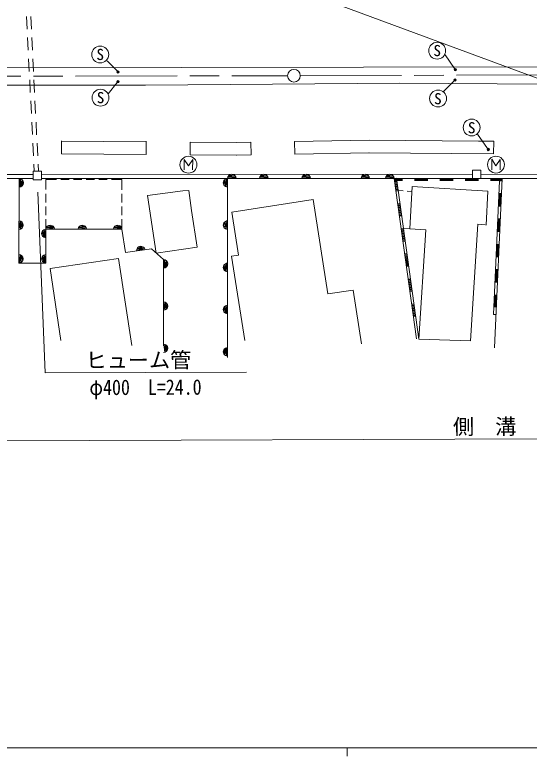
# Model space of a CAD drawing. Units: millimetres, scale not verified. Extents: x 40000 to 680000, y 20000 to 380000.
# Drawn here: x 128650 to 189522, y 204000 to 291759 of the extents above; entities that cross this region are included whole.
import ezdxf
from ezdxf.enums import TextEntityAlignment as Align

# ---------------------------------------------------------------- set-up
doc = ezdxf.new("R2010")
doc.units = ezdxf.units.MM
doc.header["$LTSCALE"] = 1000
doc.linetypes.add('CHAIN', pattern=[18.5, 12, -1.5, 3.5, -1.5])
for name, color, linetype, lineweight in [('M-BGD', 7, 'Continuous', 13), ('M-BGD-EXST', 7, 'Continuous', 13), ('M-BMK', 2, 'CHAIN', 13), ('M-BMK-SRVR', 3, 'Continuous', 13), ('M-STR-HTXT', 7, 'Continuous', 13), ('M-STR-STRC', 7, 'Continuous', 13), ('M-STR-STRD', 7, 'Continuous', 13), ('M-TTL-BAND', 7, 'Continuous', 13)]:
    doc.layers.add(name, color=color, linetype=linetype, lineweight=lineweight)
doc.styles.add('ＭＳ ゴシック', font='')
doc.styles.get('ＭＳ ゴシック').set_extended_font_data('MS Gothic')

msp = doc.modelspace()

# ---------------------------------------------------------------- linework, layer by layer
at = {"layer": 'M-BGD'}
for p, q in [((130033, 291556), (130108, 290058)), ((130533, 291555), (130608, 290057)), ((130158, 289059), (130232, 287561)), ((130658, 289058), (130733, 287560)), ((130282, 286563), (130357, 285064)), ((130783, 286561), (130858, 285063)), ((130407, 284066), (130481, 282568)), ((130907, 284064), (130982, 282566)), ((130531, 281569), (130606, 280071)), ((131032, 281567), (131107, 280069)), ((130656, 279072), (130731, 277574)), ((131157, 279070), (131232, 277572)), ((130780, 276575), (130855, 275077)), ((131281, 276573), (131356, 275075)), ((134163, 276838), (134158, 275316)), ((134163, 276818), (144186, 276736)), ((144186, 276816), (144181, 275234)), ((149413, 276690), (149398, 275188)), ((149413, 276690), (154890, 276642)), ((154890, 276642), (156583, 276677)), ((156583, 276677), (156608, 275175)), ((161760, 276771), (170573, 276924)), ((161760, 276771), (161785, 275269)), ((170573, 276924), (183540, 276813)), ((183540, 276813), (185282, 276797)), ((185282, 276797), (185332, 276797)), ((185332, 276797), (185318, 275295)), ((134158, 275316), (144181, 275234)), ((149398, 275188), (154876, 275140)), ((154916, 275140), (156608, 275175)), ((161785, 275269), (170598, 275421)), ((170558, 275422), (185318, 275295)), ((130905, 274078), (130947, 273233)), ((131406, 274077), (131448, 273241)), ((149194, 273897), (149697, 274646)), ((149697, 274646), (149693, 273394)), ((130807, 273233), (131808, 273240)), ((130824, 272232), (130807, 273233)), ((131808, 273240), (131825, 272239)), ((182818, 273380), (182815, 272379)), ((183820, 273377), (182818, 273380)), ((183816, 272376), (183820, 273377)), ((130816, 272873), (62813, 272886)), ((130824, 272372), (111928, 272381)), ((129161, 272373), (129129, 262373)), ((129215, 272372), (129265, 271389)), ((129265, 271389), (129324, 272350)), ((129324, 272350), (129386, 271427)), ((129386, 271427), (129503, 272236)), ((129503, 272236), (129529, 271534)), ((131825, 272239), (130824, 272232)), ((182817, 272870), (131817, 272880)), ((132116, 272378), (131826, 272379)), ((144212, 272380), (132116, 272378)), ((132325, 271062), (132326, 272251)), ((132326, 272251), (133575, 272251)), ((134075, 272251), (135075, 272251)), ((135575, 272250), (136575, 272250)), ((137075, 272250), (138075, 272250)), ((138575, 272250), (139575, 272250)), ((140075, 272250), (141324, 272249)), ((141324, 271060), (141324, 272249)), ((264346, 272373), (144212, 272380)), ((153503, 272265), (153373, 271676)), ((153570, 271452), (153503, 272265)), ((153705, 272372), (153570, 271452)), ((153739, 271390), (153705, 272372)), ((153826, 272380), (153821, 251181)), ((163626, 272379), (153826, 272380)), ((153838, 272417), (154820, 272511)), ((153870, 272567), (154743, 272663)), ((154820, 272511), (153870, 272567)), ((153942, 272686), (154535, 272836)), ((154743, 272663), (153942, 272686)), ((157627, 272417), (158610, 272511)), ((157660, 272566), (158533, 272663)), ((158610, 272511), (157660, 272566)), ((157732, 272685), (158325, 272836)), ((158533, 272663), (157732, 272685)), ((162635, 272417), (163618, 272511)), ((162667, 272567), (163540, 272663)), ((163618, 272511), (162667, 272567)), ((162739, 272686), (163333, 272836)), ((163540, 272663), (162739, 272686)), ((169626, 272379), (173530, 272378)), ((169636, 272417), (170619, 272511)), ((169669, 272567), (170542, 272662)), ((170619, 272511), (169669, 272567)), ((169741, 272686), (170334, 272836)), ((170542, 272662), (169741, 272686)), ((172539, 272417), (173522, 272510)), ((172572, 272566), (173445, 272662)), ((173522, 272510), (172572, 272566)), ((172644, 272685), (173237, 272836)), ((173445, 272662), (172644, 272685)), ((173530, 272378), (173827, 272421)), ((173530, 272378), (176178, 253390)), ((173541, 272279), (173838, 272321)), ((173551, 272179), (173849, 272222)), ((173572, 272081), (173870, 272123)), ((173573, 272378), (173582, 272098)), ((173673, 272378), (173682, 272097)), ((173773, 272377), (173782, 272097)), ((173827, 272421), (176482, 253373)), ((173873, 272377), (173882, 272097)), ((173973, 272377), (173982, 272096)), ((174073, 272376), (174082, 272096)), ((174173, 272376), (174182, 272096)), ((174273, 272376), (174283, 272095)), ((174374, 272376), (174383, 272095)), ((174474, 272375), (174483, 272095)), ((175976, 272370), (175985, 272100)), ((176076, 272370), (176085, 272100)), ((176176, 272370), (176185, 272099)), ((176276, 272370), (176285, 272099)), ((176376, 272369), (176385, 272099)), ((176476, 272379), (176486, 272099)), ((176577, 272379), (176586, 272098)), ((176677, 272378), (176686, 272098)), ((176777, 272378), (176786, 272098)), ((176877, 272378), (176886, 272097)), ((176977, 272377), (176986, 272097)), ((177077, 272377), (177086, 272097)), ((177177, 272377), (177187, 272096)), ((177278, 272376), (177287, 272096)), ((177378, 272376), (177387, 272096)), ((177478, 272376), (177487, 272095)), ((178980, 272371), (178989, 272091)), ((179080, 272371), (179089, 272100)), ((179180, 272370), (179189, 272100)), ((179280, 272370), (179289, 272100)), ((179380, 272370), (179390, 272099)), ((179481, 272369), (179490, 272099)), ((179581, 272369), (179590, 272099)), ((179681, 272379), (179690, 272098)), ((179781, 272379), (179790, 272098)), ((179881, 272378), (179890, 272098)), ((179981, 272378), (179990, 272098)), ((180081, 272378), (180091, 272097)), ((180182, 272377), (180191, 272097)), ((180282, 272377), (180291, 272097)), ((180382, 272377), (180391, 272096)), ((180482, 272376), (180491, 272096)), ((181984, 272372), (181993, 272091)), ((182084, 272371), (182093, 272091)), ((182184, 272371), (182193, 272091)), ((182284, 272371), (182294, 272100)), ((182384, 272370), (182384, 272100)), ((182485, 272370), (182494, 272100)), ((182585, 272370), (182584, 272099)), ((182685, 272369), (182684, 272099)), ((182785, 272369), (182784, 272099)), ((182815, 272379), (183816, 272376)), ((182885, 272379), (182884, 272098)), ((182985, 272379), (182984, 272098)), ((183085, 272378), (183085, 272098)), ((183186, 272378), (183185, 272098)), ((183286, 272378), (183285, 272097)), ((183386, 272377), (183385, 272097)), ((183486, 272377), (183485, 272097)), ((214971, 272869), (183818, 272877)), ((184988, 272372), (184987, 272092)), ((185088, 272372), (185087, 272092)), ((185188, 272372), (185187, 272091)), ((185288, 272371), (185288, 272091)), ((186009, 272109), (185318, 256279)), ((185389, 272371), (185388, 272091)), ((186330, 272378), (185436, 252344)), ((185489, 272371), (185488, 272090)), ((185589, 272370), (185588, 272100)), ((185689, 272370), (185688, 272100)), ((185789, 272370), (185788, 272099)), ((185889, 272369), (185888, 272099)), ((185989, 272369), (185989, 272099)), ((186309, 272098), (186009, 272109)), ((186090, 272369), (186089, 272098)), ((186190, 272378), (186189, 272098)), ((186290, 272378), (186289, 272098)), ((129529, 271534), (129648, 271983)), ((173583, 271981), (173880, 272024)), ((173594, 271882), (173891, 271924)), ((173614, 271783), (173912, 271825)), ((173625, 271684), (173923, 271726)), ((173636, 271584), (173933, 271626)), ((173647, 271485), (173944, 271527)), ((173667, 271386), (173965, 271428)), ((173678, 271287), (173976, 271329)), ((173689, 271187), (173986, 271229)), ((175682, 271420), (175399, 266428)), ((184633, 270871), (175682, 271420)), ((132325, 269562), (132325, 270562)), ((141324, 269560), (141324, 270560)), ((144356, 270367), (148514, 270935)), ((144356, 270367), (145386, 263544)), ((149235, 270972), (148514, 270935)), ((149578, 268598), (149235, 270972)), ((173710, 271089), (174007, 271131)), ((173720, 270989), (174018, 271031)), ((173731, 270889), (174029, 270932)), ((174591, 270924), (174030, 270958)), ((175651, 270859), (175090, 270894)), ((184633, 270871), (184450, 266876)), ((186234, 270396), (185933, 270407)), ((186233, 270295), (185933, 270306)), ((186244, 270596), (185944, 270607)), ((186244, 270496), (185944, 270507)), ((154325, 268379), (163976, 269879)), ((163976, 269879), (165711, 258713)), ((173942, 269401), (174240, 269444)), ((186201, 269494), (185900, 269505)), ((186201, 269595), (185901, 269606)), ((186212, 269795), (185911, 269806)), ((186211, 269695), (185911, 269706)), ((186212, 269895), (185912, 269906)), ((186223, 270095), (185922, 270106)), ((186222, 269995), (185922, 270006)), ((186233, 270195), (185933, 270206)), ((132325, 268062), (132325, 269062)), ((141324, 268060), (141324, 269060)), ((149578, 268598), (150225, 264240)), ((173953, 269302), (174250, 269344)), ((173974, 269203), (174271, 269246)), ((173984, 269104), (174282, 269146)), ((173995, 269004), (174293, 269046)), ((174016, 268906), (174313, 268948)), ((174026, 268806), (174324, 268848)), ((174037, 268707), (174335, 268749)), ((174048, 268607), (174346, 268649)), ((174069, 268509), (174366, 268551)), ((186179, 269094), (185879, 269105)), ((186180, 269194), (185889, 269205)), ((186190, 269394), (185890, 269405)), ((186190, 269294), (185890, 269305)), ((154325, 268379), (155113, 263306)), ((174079, 268409), (174377, 268451)), ((174090, 268310), (174388, 268352)), ((174111, 268211), (174409, 268253)), ((174122, 268111), (174419, 268154)), ((174132, 268012), (174430, 268054)), ((174153, 267913), (174451, 267956)), ((129176, 267365), (129229, 266513)), ((129229, 266513), (129316, 267342)), ((129316, 267342), (129338, 266410)), ((129338, 266410), (129405, 267290)), ((129405, 267290), (129490, 266507)), ((129490, 266507), (129572, 267127)), ((132324, 266372), (132325, 267562)), ((133183, 266717), (132563, 266800)), ((136994, 266715), (136375, 266797)), ((141181, 266716), (140562, 266798)), ((141323, 266370), (141323, 267560)), ((153352, 266709), (153540, 267207)), ((153617, 266424), (153531, 267277)), ((153531, 267277), (153592, 266705)), ((153540, 267207), (153557, 267046)), ((153723, 267364), (153617, 266424)), ((153767, 266382), (153723, 267364)), ((183439, 266960), (182575, 253154)), ((183439, 266960), (184300, 266897)), ((186083, 266991), (185782, 267002)), ((186082, 266891), (185782, 266912)), ((186082, 266791), (185782, 266812)), ((186093, 267192), (185793, 267203)), ((186093, 267092), (185793, 267103)), ((186104, 267292), (185803, 267303)), ((186104, 267392), (185804, 267403)), ((186115, 267592), (185814, 267603)), ((186114, 267492), (185814, 267503)), ((131979, 266229), (131897, 265610)), ((132064, 265446), (131979, 266229)), ((132131, 266326), (132064, 265446)), ((132153, 265394), (132131, 266326)), ((132239, 266224), (132153, 265394)), ((132293, 265371), (132239, 266224)), ((132324, 266372), (141324, 266370)), ((132324, 266372), (132324, 262372)), ((132325, 266404), (133177, 266457)), ((132348, 266544), (133280, 266565)), ((133177, 266457), (132348, 266544)), ((132400, 266633), (133183, 266717)), ((133280, 266565), (132400, 266633)), ((136137, 266401), (136989, 266454)), ((136160, 266541), (137091, 266562)), ((136989, 266454), (136160, 266541)), ((136211, 266630), (136994, 266715)), ((137091, 266562), (136211, 266630)), ((140324, 266403), (141176, 266456)), ((140346, 266542), (141278, 266564)), ((141176, 266456), (140346, 266542)), ((140398, 266631), (141181, 266716)), ((141278, 266564), (140398, 266631)), ((141324, 266370), (141742, 263605)), ((153592, 266705), (153352, 266709)), ((174354, 266424), (174652, 266467)), ((174375, 266326), (174673, 266368)), ((174386, 266226), (174683, 266269)), ((174396, 266127), (174694, 266169)), ((174407, 266027), (174705, 266069)), ((174428, 265929), (174726, 265971)), ((174653, 266483), (175399, 266428)), ((175399, 266428), (177291, 266290)), ((177291, 266290), (176482, 253373)), ((186050, 266090), (185749, 266111)), ((186050, 266190), (185750, 266211)), ((186061, 266391), (185760, 266412)), ((186060, 266291), (185760, 266312)), ((186061, 266491), (185761, 266512)), ((186072, 266691), (185771, 266712)), ((186071, 266591), (185771, 266612)), ((174439, 265829), (174736, 265871)), ((174449, 265730), (174747, 265772)), ((174470, 265631), (174768, 265673)), ((174481, 265532), (174778, 265574)), ((174492, 265432), (174789, 265474)), ((174512, 265334), (174810, 265376)), ((174523, 265234), (174821, 265276)), ((174534, 265134), (174831, 265177)), ((174555, 265036), (174852, 265078)), ((143102, 264064), (143865, 264259)), ((143865, 264259), (143240, 264253)), ((150225, 264240), (145386, 263544)), ((174565, 264936), (174863, 264979)), ((185964, 264188), (185663, 264209)), ((185964, 264288), (185664, 264309)), ((185975, 264488), (185674, 264509)), ((185974, 264388), (185674, 264409)), ((185985, 264588), (185685, 264609)), ((129166, 263359), (129256, 262375)), ((129256, 262375), (129315, 263326)), ((129315, 263326), (129408, 262452)), ((132131, 263327), (132063, 262447)), ((132152, 262396), (132131, 263327)), ((141742, 263605), (144805, 264045)), ((143061, 263827), (143897, 264001)), ((143063, 263969), (143983, 264122)), ((143897, 264001), (143063, 263969)), ((143983, 264122), (143102, 264064)), ((144805, 264045), (146261, 262790)), ((155113, 263306), (154311, 263182)), ((174776, 263448), (175074, 263491)), ((174787, 263349), (175085, 263391)), ((174798, 263249), (175095, 263292)), ((185921, 263297), (185620, 263308)), ((185932, 263497), (185631, 263508)), ((185931, 263397), (185631, 263408)), ((185942, 263597), (185641, 263608)), ((185942, 263798), (185642, 263808)), ((185942, 263697), (185642, 263708)), ((185953, 263898), (185652, 263909)), ((185953, 263998), (185653, 264009)), ((185963, 264098), (185663, 264109)), ((129408, 262452), (129434, 263253)), ((129434, 263253), (129583, 262659)), ((131978, 263230), (131896, 262611)), ((132063, 262447), (131978, 263230)), ((132239, 263225), (132152, 262396)), ((132292, 262373), (132239, 263225)), ((146261, 262790), (146259, 252575)), ((146309, 262789), (146364, 261807)), ((146364, 261807), (146419, 262767)), ((146419, 262767), (146485, 261845)), ((146485, 261845), (146598, 262654)), ((146598, 262654), (146626, 261953)), ((146626, 261953), (146744, 262402)), ((154311, 263182), (155861, 253203)), ((174809, 263150), (175106, 263192)), ((174829, 263051), (175127, 263093)), ((174840, 262952), (175138, 262994)), ((174851, 262852), (175148, 262894)), ((174870, 262764), (175169, 262796)), ((174881, 262664), (175180, 262696)), ((174892, 262565), (175191, 262597)), ((174913, 262466), (175211, 262498)), ((185921, 263197), (185620, 263208)), ((185910, 263097), (185620, 263108)), ((129129, 262373), (132324, 262372)), ((153516, 261478), (153366, 262072)), ((153539, 262279), (153516, 261478)), ((153635, 261406), (153539, 262279)), ((153691, 262357), (153635, 261406)), ((153785, 261374), (153691, 262357)), ((174923, 262366), (175222, 262399)), ((174934, 262267), (175233, 262299)), ((174955, 262168), (175254, 262201)), ((174966, 262069), (175264, 262101)), ((174976, 261969), (175275, 262002)), ((185845, 261595), (185545, 261606)), ((185813, 260694), (185512, 260705)), ((185813, 260894), (185513, 260905)), ((185813, 260794), (185513, 260805)), ((185824, 261094), (185523, 261105)), ((185824, 260994), (185523, 261005)), ((185834, 261294), (185534, 261305)), ((185834, 261194), (185534, 261205)), ((185845, 261395), (185544, 261406)), ((185845, 261495), (185545, 261506)), ((175187, 260481), (175485, 260524)), ((175198, 260382), (175496, 260424)), ((175209, 260282), (175507, 260324)), ((175230, 260184), (175527, 260226)), ((175240, 260084), (175538, 260126)), ((175251, 259985), (175549, 260027)), ((175272, 259886), (175569, 259928)), ((175283, 259787), (175580, 259829)), ((185781, 260093), (185480, 260104)), ((185792, 260393), (185491, 260404)), ((185791, 260293), (185491, 260304)), ((185791, 260193), (185491, 260204)), ((185802, 260594), (185502, 260605)), ((185802, 260493), (185502, 260504)), ((165711, 258713), (168675, 259174)), ((168675, 259174), (169663, 252816)), ((175293, 259687), (175591, 259729)), ((175314, 259589), (175612, 259631)), ((175325, 259489), (175622, 259531)), ((175336, 259389), (175633, 259432)), ((175356, 259291), (175654, 259333)), ((175367, 259191), (175665, 259234)), ((175378, 259092), (175675, 259134)), ((175389, 258992), (175686, 259034)), ((185695, 258191), (185394, 258202)), ((185694, 258091), (185394, 258101)), ((185705, 258391), (185405, 258402)), ((185705, 258291), (185405, 258302)), ((185716, 258591), (185415, 258602)), ((185716, 258491), (185415, 258502)), ((146289, 257782), (146346, 256930)), ((146346, 256930), (146429, 257760)), ((146429, 257760), (146454, 256828)), ((146454, 256828), (146518, 257708)), ((146518, 257708), (146606, 256926)), ((146606, 256926), (146686, 257545)), ((153477, 257223), (153396, 256603)), ((153564, 256440), (153477, 257223)), ((153628, 257320), (153564, 256440)), ((153653, 256389), (153628, 257320)), ((153737, 257218), (153653, 256389)), ((153793, 256366), (153737, 257218)), ((175600, 257504), (175897, 257547)), ((175610, 257405), (175908, 257447)), ((175631, 257306), (175929, 257348)), ((175642, 257207), (175939, 257249)), ((175653, 257107), (175950, 257149)), ((185651, 257189), (185351, 257200)), ((185662, 257290), (185361, 257300)), ((185662, 257390), (185362, 257401)), ((185673, 257590), (185372, 257601)), ((185672, 257490), (185372, 257501)), ((185673, 257690), (185373, 257701)), ((185684, 257890), (185383, 257901)), ((185683, 257790), (185383, 257801)), ((185694, 257990), (185394, 258001)), ((175673, 257009), (175971, 257051)), ((175684, 256909), (175982, 256951)), ((175695, 256810), (175992, 256852)), ((175716, 256711), (176013, 256753)), ((175726, 256612), (176024, 256654)), ((175737, 256512), (176035, 256554)), ((175758, 256413), (176055, 256456)), ((175768, 256314), (176066, 256356)), ((175779, 256214), (176077, 256257)), ((185318, 256279), (185618, 256268)), ((175790, 256115), (176088, 256157)), ((175811, 256016), (176108, 256059)), ((146299, 252775), (146393, 251792)), ((176482, 253383), (182575, 253154)), ((146393, 251792), (146449, 252742)), ((146449, 252742), (146545, 251869)), ((146545, 251869), (146568, 252670)), ((146568, 252670), (146718, 252077)), ((153454, 252196), (153337, 251747)), ((153483, 251494), (153454, 252196)), ((153596, 252303), (153483, 251494)), ((153661, 251381), (153596, 252303)), ((153717, 252341), (153661, 251381)), ((153771, 251359), (153717, 252341))]:
    msp.add_line(p, q, dxfattribs=at)
msp.add_lwpolyline([(134097, 253221), (132812, 261736), (140936, 262904), (142491, 252602)], dxfattribs=at)
for centre, start, end in [((129165, 271872), 269.79843, 89.79843), ((153827, 271879), 89.98926, 269.98926), ((154328, 272379), 0.02165, 180.02165), ((158117, 272379), 0.02165, 180.02165), ((163125, 272379), 359.96633, 179.96633), ((170126, 272379), 359.96633, 179.96633), ((173029, 272378), 359.96633, 179.96633), ((129146, 266865), 269.79843, 89.79843), ((132825, 266374), 359.77635, 179.77635), ((136637, 266371), 359.77635, 179.77635), ((140824, 266372), 359.77635, 179.77635), ((153825, 266871), 89.98926, 269.98926), ((132323, 265872), 89.78732, 269.78732), ((143560, 263868), 7.95896, 187.95896), ((129126, 262869), 269.79843, 89.79843), ((132322, 262873), 89.78732, 269.78732), ((146261, 262289), 270.00942, 90.00942), ((153823, 261864), 89.98926, 269.98926), ((146261, 257282), 270.00942, 90.00942), ((153821, 256867), 89.98926, 269.98926), ((146261, 252284), 270.00942, 90.00942), ((153819, 251859), 89.98926, 269.98926)]:
    msp.add_arc(centre, 501, start, end, dxfattribs=at)
at = {"layer": 'M-BGD-EXST'}
for p, q in [((148692, 273397), (148696, 274649)), ((148696, 274649), (149194, 273897)), ((185091, 273403), (185095, 274655)), ((185095, 274655), (185594, 273902)), ((185594, 273902), (186097, 274652)), ((186097, 274652), (186093, 273400))]:
    msp.add_line(p, q, dxfattribs=at)
for centre in [(149194, 274017), (185594, 274023)]:
    msp.add_circle(centre, 1001, dxfattribs=at)
at = {"layer": 'M-BMK'}
for p, q in [((61848, 284375), (160923, 284544)), ((162425, 284550), (261982, 284858))]:
    msp.add_line(p, q, dxfattribs=at)
at = {"layer": 'M-BMK-SRVR'}
msp.add_circle((161674, 284552), 751, dxfattribs=at)
at = {"layer": 'M-STR-HTXT'}
for p, q in [((131390, 270778), (132244, 249366)), ((132244, 249366), (156067, 249462)), ((61261, 241097), (227757, 241718))]:
    msp.add_line(p, q, dxfattribs=at)
at = {"layer": 'M-STR-STRC'}
for p, q in [((194484, 282767), (92308, 320587)), ((180693, 285393), (179577, 287039)), ((140748, 285118), (139570, 286314)), ((180743, 285233), (180813, 285303)), ((140817, 284978), (140888, 285048)), ((140753, 283736), (139708, 282388)), ((140814, 283826), (140884, 283896)), ((180638, 283942), (179373, 282694)), ((180709, 284022), (180779, 284091)), ((184609, 275938), (183402, 277634)), ((184658, 275778), (184729, 275848))]:
    msp.add_line(p, q, dxfattribs=at)
for centre, radius in [((138761, 287067), 1001), ((178637, 287513), 1001), ((180783, 285273), 140), ((180783, 285273), 110), ((180783, 285273), 80.1), ((180783, 285273), 50.1), ((180783, 285273), 20), ((140857, 285008), 140), ((140857, 285008), 110), ((140857, 285008), 80.1), ((140857, 285008), 50.1), ((140857, 285008), 20), ((140854, 283856), 140), ((140854, 283856), 110), ((140854, 283856), 80.1), ((140854, 283856), 50.1), ((140854, 283856), 20), ((180749, 284051), 140), ((180749, 284051), 110), ((180749, 284051), 80.1), ((180749, 284051), 50.1), ((180749, 284051), 20), ((138785, 281950), 1001), ((178739, 281855), 1001), ((182714, 278418), 1001), ((184688, 275818), 140), ((184688, 275818), 110), ((184688, 275818), 80.1), ((184688, 275818), 50.1), ((184688, 275818), 20)]:
    msp.add_circle(centre, radius, dxfattribs=at)
at = {"layer": 'M-STR-STRD'}
for p, q in [((61100, 285328), (306065, 285851)), ((98996, 283477), (144097, 283415)), ((144097, 283415), (174159, 283682)), ((195277, 283535), (174159, 283682))]:
    msp.add_line(p, q, dxfattribs=at)
at = {"layer": 'M-TTL-BAND'}
for p, q in [((40000, 205000), (579000, 205000)), ((168000, 205000), (168000, 204000))]:
    msp.add_line(p, q, dxfattribs=at)

# ---------------------------------------------------------------- texts
at = {"layer": 'M-STR-HTXT', "style": 'ＭＳ ゴシック'}
for s, p in [('ヒューム管', (137031, 249391)), ('側\u3000溝', (180505, 241534))]:
    msp.add_text(s, height=1833, rotation=0.214, dxfattribs=at).set_placement(p, align=Align.BOTTOM_LEFT)
at = {"layer": 'M-STR-HTXT', "style": 'ＭＳ ゴシック', "width": 0.85}
msp.add_text('φ400\u3000L=24.0', height=1833, rotation=0.214, dxfattribs=at).set_placement((137482, 246190), align=Align.BOTTOM_LEFT)
at = {"layer": 'M-STR-STRC', "style": 'ＭＳ ゴシック'}
for p in [(178637, 287529), (138753, 287067), (138794, 281959), (178716, 281831), (182714, 278391)]:
    msp.add_text('S', height=1320, rotation=359, dxfattribs=at).set_placement(p, align=Align.MIDDLE_CENTER)

doc.saveas('drawing.dxf')
